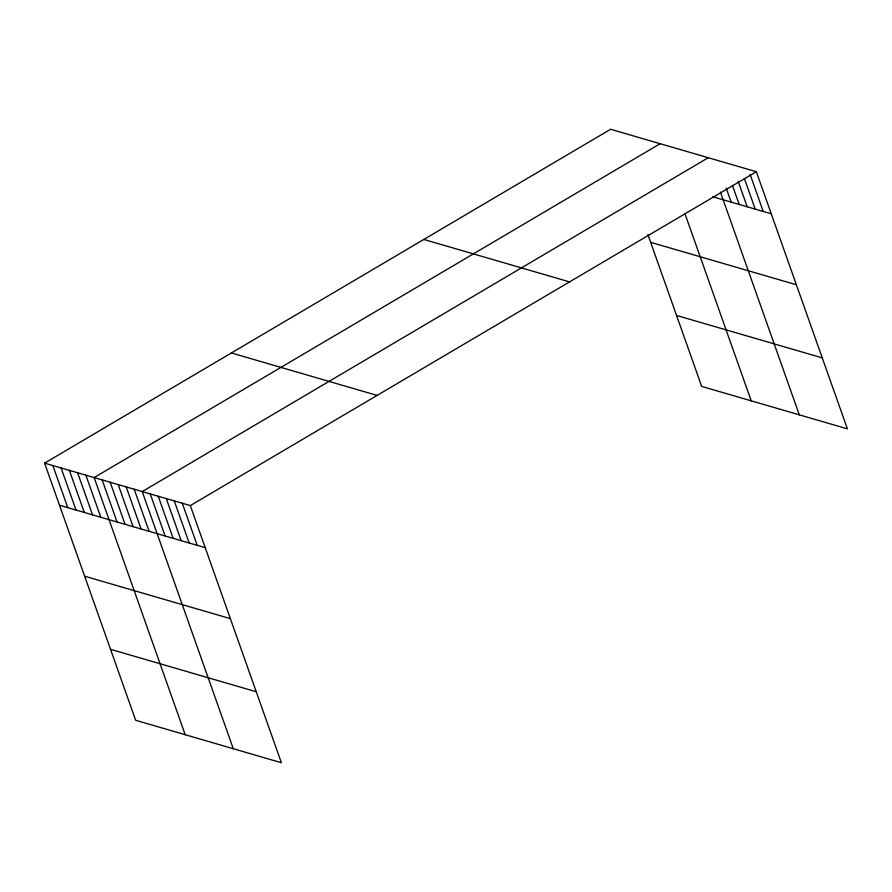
<?xml version="1.0" encoding="UTF-8"?>
<svg xmlns="http://www.w3.org/2000/svg" width="892" height="892" viewBox="0 0 892 892"><rect width="100%" height="100%" fill="white"/><g stroke="black" fill="none" stroke-linecap="round" stroke-linejoin="round"><path stroke-width="1.34" d="M44.6 463.149L190.319 505.586L281.381 762.727L135.662 720.279L44.6 463.149L610.619 129.273L756.338 171.721L847.4 428.851L701.681 386.414L647.915 234.574M660.169 143.701L94.139 477.577L185.201 734.718M708.259 157.706L142.229 491.581L233.291 748.722M190.319 505.586L756.338 171.721M712.474 196.675L771.245 213.79M650.658 242.323L796.378 284.76M423.834 239.446L569.553 281.894M676.549 315.445L822.268 357.882M231.385 352.964L377.104 395.412M59.496 505.229L205.216 547.666M84.629 576.199L230.348 618.635M110.53 649.309L256.249 691.757M750.139 174.486L763.229 211.46M744.374 178.523L755.212 209.129M738.175 181.288L747.195 206.788M732.41 185.335L739.189 204.458M726.199 188.1L731.172 202.127M720.446 192.137L799.31 414.847M685.123 214.169L751.22 400.842M182.303 503.255L197.21 545.335M174.286 500.925L189.193 543.005M166.28 498.583L181.176 540.663M158.263 496.253L173.16 538.333M150.246 493.923L165.143 535.992M134.213 489.251L149.12 531.331M126.207 486.921L141.103 528.989M118.19 484.579L133.086 526.659M110.173 482.249L125.07 524.329M102.156 479.907L117.064 521.987M85.888 475.168L100.785 517.248M77.626 472.771L92.534 514.84M69.375 470.363L84.272 512.443M61.113 467.954L76.021 510.034M52.862 465.557L67.759 507.626"/></g></svg>
